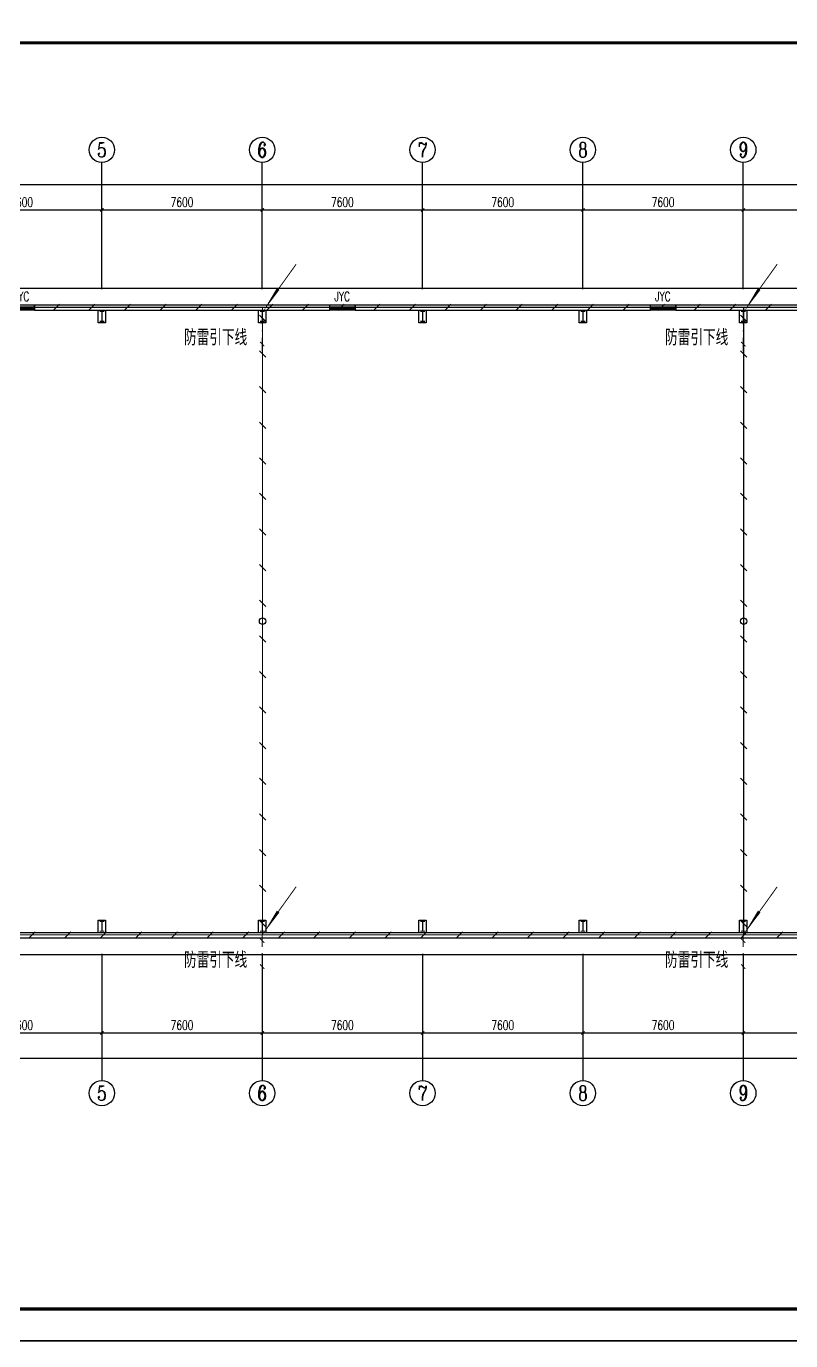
# Model space of a CAD drawing. Extents: x 54907 to 703237, y -798661 to -546661.
# Drawn here: x 104179 to 140410, y -798661 to -736374 of the extents above; entities that cross this region are included whole.
import ezdxf
from ezdxf.enums import TextEntityAlignment as Align

# ---------------------------------------------------------------- set-up
doc = ezdxf.new("R2010")
doc.units = 0
doc.header["$LTSCALE"] = 1000
doc.header["$MEASUREMENT"] = 0
for name, pattern in [('2', [1500.01, 1500, -0.01]), ('ACAD_ISO04W100', [30.5, 24, -3, 0.5, -3]), ('CENTER2', [28.575, 19.05, -3.175, 3.175, -3.175]), ('DASHDOT2', [0.5, 0.25, -0.125, 0, -0.125]), ('DOTE', [2.42, 2, -0.2, 0.02, -0.2])]:
    doc.linetypes.add(name, pattern=pattern)
for name, color, linetype in [('AXIS', 3, 'Continuous'), ('AXIS_TEXT', 7, 'Continuous'), ('LWIRE', 4, 'Continuous'), ('PUB_TEXT', 7, 'Continuous'), ('PUB_TITLE', 4, 'Continuous'), ('SHTLN', 4, 'Continuous'), ('WALL', 5, 'Continuous'), ('WINDOW', 4, 'Continuous'), ('WINDOW_TEXT', 7, 'Continuous'), ('WIRE', 4, 'Continuous'), ('WIRE-接地', 4, 'Continuous'), ('干线', 1, 'Continuous')]:
    doc.layers.add(name, color=color, linetype=linetype)
doc.layers.add('yichutu', color=7, linetype='Continuous', true_color=0xffffff, plot=False)
doc.styles.add('_HZTXT', font='txt.shx', dxfattribs={"width": 0.8, "bigfont": 'hztxt.shx'})
doc.styles.add('_TCH_AXIS', font='COMPLEX', dxfattribs={"bigfont": 'GBCBIG'})
doc.styles.add('_TCH_DIM_T3', font='SIMPLEX', dxfattribs={"width": 0.705882, "bigfont": 'GBCBIG'})
doc.styles.add('_TCH_WINDOW', font='SIMPLEX', dxfattribs={"bigfont": 'GBCBIG'})
doc.styles.add('COMPLEX', font='COMPLEX')
doc.dimstyles.new('_TCH_ARCH&&150', dxfattribs={"dimtxt": 446.25, "dimasz": 150, "dimexe": 375, "dimexo": 450, "dimgap": 150, "dimtad": 1, "dimdec": 0, "dimzin": 0, "dimdsep": 46, "dimtxsty": '_TCH_DIM_T3', "dimblk": 'ARCHTICK', "dimcen": 0.09, "dimclrt": 7, "dimazin": 2, "dimtfac": 1, "dimtdec": 0, "dimtix": 1, "dimtmove": 2, "dimatfit": 3, "dimldrblk": 'ARCHTICK', "dimfxl": 0, "dimtolj": 1, "dimtzin": 0, "dimarcsym": 0})

# ---------------------------------------------------------------- blocks, each defined once
blk = doc.blocks.new('hrththe')
h = blk.add_hatch(color=2)
h.paths.add_polyline_path([(641672, -50401), (641728, -50401), (641728, -50809), (641672, -50809)])
h.paths.add_polyline_path([(641588, -50809), (641812, -50809), (641812, -50865), (641588, -50865)])
h.paths.add_polyline_path([(641588, -50345), (641812, -50345), (641812, -50401), (641588, -50401)])
at = {"layer": 'PUB_TEXT'}
for p, q in [((641523, -50911), (641523, -50311)), ((641523, -50311), (641873, -50311)), ((641873, -50311), (641873, -50911)), ((641873, -50911), (641523, -50911))]:
    blk.add_line(p, q, dxfattribs=at)
blk = doc.blocks.new('$TelecSys$00000008')
blk.add_line((0.4, 0.4), (-0.4, -0.4))
blk = doc.blocks.new('$TelecSys$00000010')
blk.add_circle((0, 0, 0), 1)
blk = doc.blocks.new('A$C68CB3DC8')
at = {"layer": '干线', "color": 3, "const_width": 30}
for points in [[(3494, 2747), (2846, 1842)], [(2353, 1114), (2489, 972)], [(2423, 1222), (2423, 1222), (2423, 848)], [(2423, 426), (2423, 0)], [(2424, 654), (2424, 632)], [(2353, 297), (2489, 154)]]:
    blk.add_lwpolyline(points, dxfattribs=at)
at = {"layer": '干线', "color": 3}
blk.add_lwpolyline([(2926, 1965, 100, 0, 0), (2430, 1226, 0, 0, 0)], format="xyseb", dxfattribs=at)
at = {"layer": '干线', "color": 3, "style": '_HZTXT', "width": 0.8}
blk.add_text('防雷引下线', height=500, dxfattribs=at).set_placement((-50, 184))
blk = doc.blocks.new('A$C6C2C53EF')
at = {"layer": 'WIRE', "linetype": 'ACAD_ISO04W100'}
blk.add_blockref('A$C68CB3DC8', (0, 0), dxfattribs=at)
blk = doc.blocks.new('A$C3D1F14FF')
at = {"layer": 'WIRE'}
blk.add_blockref('A$C6C2C53EF', (0, 0), dxfattribs=at)
blk = doc.blocks.new('A$C0C6F3D66')
at = {"layer": 'WIRE', "linetype": 'DASHDOT2'}
blk.add_blockref('A$C3D1F14FF', (0, 0), dxfattribs=at)
blk = doc.blocks.new('A$C00130645')
at = {"layer": 'WIRE', "linetype": 'DOTE'}
blk.add_blockref('A$C0C6F3D66', (0, 0), dxfattribs=at)
blk = doc.blocks.new('A$C64716EA1')
at = {"layer": 'WIRE', "linetype": 'DASHDOT2'}
blk.add_blockref('A$C00130645', (0, 0), dxfattribs=at)
blk = doc.blocks.new('A$C35FE38DF')
at = {"layer": 'WIRE', "linetype": '2'}
blk.add_blockref('A$C64716EA1', (0, 0), dxfattribs=at)
blk = doc.blocks.new('A$C0EB32356')
at = {"layer": 'WIRE', "linetype": '2', "xscale": 1.5, "yscale": 1.5, "zscale": 1.5}
blk.add_blockref('A$C35FE38DF', (0, 0), dxfattribs=at)
blk = doc.blocks.new('A$C44B31DE4')
at = {"layer": 'WIRE', "linetype": 'CENTER2'}
blk.add_blockref('A$C0EB32356', (0, 0), dxfattribs=at)
blk = doc.blocks.new('yct-1337-420-200550-63000-150-2010.0')
at = {"layer": 'yichutu', "color": 7, "true_color": 0xffffff}
blk.add_lwpolyline([(0, 0), (0, 63000), (200550, 63000), (200550, 0)], close=True, dxfattribs=at)
blk = doc.blocks.new('_ArchTick')
at = {"color": 0, "linetype": 'ByBlock', "const_width": 0.4}
blk.add_lwpolyline([(-0.5, -0.5), (0.5, 0.5)], dxfattribs=at)
blk = doc.blocks.new('*D202')
at = {"layer": 'AXIS', "color": 0, "lineweight": -2}
for p, q in [((100162, -748379), (100162, -744704)), ((107762, -748379), (107762, -744704)), ((100162, -745079), (107762, -745079))]:
    blk.add_line(p, q, dxfattribs=at)
at = {"layer": 'Defpoints', "color": 0}
for p in [(107762, -745079), (100162, -748829), (107762, -748829)]:
    blk.add_point(p, dxfattribs=at)
at = {"layer": 'AXIS', "color": 0, "lineweight": -2, "xscale": 150, "yscale": 150, "zscale": 150, "rotation": 180}
blk.add_blockref('_ArchTick', (100162, -745079), dxfattribs=at)
at = {"layer": 'AXIS', "color": 0, "lineweight": -2, "xscale": 150, "yscale": 150, "zscale": 150}
blk.add_blockref('_ArchTick', (107762, -745079), dxfattribs=at)
at = {"layer": 'AXIS', "color": 7, "insert": (103962, -744706), "char_height": 446.2, "attachment_point": 5, "style": '_TCH_DIM_T3'}
blk.add_mtext('\\A1;7600', dxfattribs=at)
blk = doc.blocks.new('*D203')
at = {"layer": 'AXIS', "color": 0, "lineweight": -2}
for p, q in [((107762, -748379), (107762, -744704)), ((115362, -748379), (115362, -744704)), ((107762, -745079), (115362, -745079))]:
    blk.add_line(p, q, dxfattribs=at)
at = {"layer": 'Defpoints', "color": 0}
for p in [(115362, -745079), (107762, -748829), (115362, -748829)]:
    blk.add_point(p, dxfattribs=at)
at = {"layer": 'AXIS', "color": 0, "lineweight": -2, "xscale": 150, "yscale": 150, "zscale": 150, "rotation": 180}
blk.add_blockref('_ArchTick', (107762, -745079), dxfattribs=at)
at = {"layer": 'AXIS', "color": 0, "lineweight": -2, "xscale": 150, "yscale": 150, "zscale": 150}
blk.add_blockref('_ArchTick', (115362, -745079), dxfattribs=at)
at = {"layer": 'AXIS', "color": 7, "insert": (111562, -744706), "char_height": 446.2, "attachment_point": 5, "style": '_TCH_DIM_T3'}
blk.add_mtext('\\A1;7600', dxfattribs=at)
blk = doc.blocks.new('*D204')
at = {"layer": 'AXIS', "color": 0, "lineweight": -2}
for p, q in [((115362, -748379), (115362, -744704)), ((122962, -748379), (122962, -744704)), ((115362, -745079), (122962, -745079))]:
    blk.add_line(p, q, dxfattribs=at)
at = {"layer": 'Defpoints', "color": 0}
for p in [(122962, -745079), (115362, -748829), (122962, -748829)]:
    blk.add_point(p, dxfattribs=at)
at = {"layer": 'AXIS', "color": 0, "lineweight": -2, "xscale": 150, "yscale": 150, "zscale": 150, "rotation": 180}
blk.add_blockref('_ArchTick', (115362, -745079), dxfattribs=at)
at = {"layer": 'AXIS', "color": 0, "lineweight": -2, "xscale": 150, "yscale": 150, "zscale": 150}
blk.add_blockref('_ArchTick', (122962, -745079), dxfattribs=at)
at = {"layer": 'AXIS', "color": 7, "insert": (119162, -744706), "char_height": 446.2, "attachment_point": 5, "style": '_TCH_DIM_T3'}
blk.add_mtext('\\A1;7600', dxfattribs=at)
blk = doc.blocks.new('*D205')
at = {"layer": 'AXIS', "color": 0, "lineweight": -2}
for p, q in [((122962, -748379), (122962, -744704)), ((130562, -748379), (130562, -744704)), ((122962, -745079), (130562, -745079))]:
    blk.add_line(p, q, dxfattribs=at)
at = {"layer": 'Defpoints', "color": 0}
for p in [(130562, -745079), (122962, -748829), (130562, -748829)]:
    blk.add_point(p, dxfattribs=at)
at = {"layer": 'AXIS', "color": 0, "lineweight": -2, "xscale": 150, "yscale": 150, "zscale": 150, "rotation": 180}
blk.add_blockref('_ArchTick', (122962, -745079), dxfattribs=at)
at = {"layer": 'AXIS', "color": 0, "lineweight": -2, "xscale": 150, "yscale": 150, "zscale": 150}
blk.add_blockref('_ArchTick', (130562, -745079), dxfattribs=at)
at = {"layer": 'AXIS', "color": 7, "insert": (126762, -744706), "char_height": 446.2, "attachment_point": 5, "style": '_TCH_DIM_T3'}
blk.add_mtext('\\A1;7600', dxfattribs=at)
blk = doc.blocks.new('*D206')
at = {"layer": 'AXIS', "color": 0, "lineweight": -2}
for p, q in [((130562, -748379), (130562, -744704)), ((138162, -748379), (138162, -744704)), ((130562, -745079), (138162, -745079))]:
    blk.add_line(p, q, dxfattribs=at)
at = {"layer": 'Defpoints', "color": 0}
for p in [(138162, -745079), (130562, -748829), (138162, -748829)]:
    blk.add_point(p, dxfattribs=at)
at = {"layer": 'AXIS', "color": 0, "lineweight": -2, "xscale": 150, "yscale": 150, "zscale": 150, "rotation": 180}
blk.add_blockref('_ArchTick', (130562, -745079), dxfattribs=at)
at = {"layer": 'AXIS', "color": 0, "lineweight": -2, "xscale": 150, "yscale": 150, "zscale": 150}
blk.add_blockref('_ArchTick', (138162, -745079), dxfattribs=at)
at = {"layer": 'AXIS', "color": 7, "insert": (134362, -744706), "char_height": 446.2, "attachment_point": 5, "style": '_TCH_DIM_T3'}
blk.add_mtext('\\A1;7600', dxfattribs=at)
blk = doc.blocks.new('*D207')
at = {"layer": 'AXIS', "color": 0, "lineweight": -2}
for p, q in [((138162, -748379), (138162, -744704)), ((145762, -748379), (145762, -744704)), ((138162, -745079), (145762, -745079))]:
    blk.add_line(p, q, dxfattribs=at)
at = {"layer": 'Defpoints', "color": 0}
for p in [(145762, -745079), (138162, -748829), (145762, -748829)]:
    blk.add_point(p, dxfattribs=at)
at = {"layer": 'AXIS', "color": 0, "lineweight": -2, "xscale": 150, "yscale": 150, "zscale": 150, "rotation": 180}
blk.add_blockref('_ArchTick', (138162, -745079), dxfattribs=at)
at = {"layer": 'AXIS', "color": 0, "lineweight": -2, "xscale": 150, "yscale": 150, "zscale": 150}
blk.add_blockref('_ArchTick', (145762, -745079), dxfattribs=at)
at = {"layer": 'AXIS', "color": 7, "insert": (141962, -744706), "char_height": 446.2, "attachment_point": 5, "style": '_TCH_DIM_T3'}
blk.add_mtext('\\A1;7600', dxfattribs=at)
blk = doc.blocks.new('*D219')
at = {"layer": 'AXIS', "color": 0, "lineweight": -2}
for p, q in [((77362, -748379), (77362, -743504)), ((229362, -748379), (229362, -743504)), ((77362, -743879), (229362, -743879))]:
    blk.add_line(p, q, dxfattribs=at)
at = {"layer": 'Defpoints', "color": 0}
for p in [(229362, -743879), (77362, -748829), (229362, -748829)]:
    blk.add_point(p, dxfattribs=at)
at = {"layer": 'AXIS', "color": 0, "lineweight": -2, "xscale": 150, "yscale": 150, "zscale": 150, "rotation": 180}
blk.add_blockref('_ArchTick', (77362, -743879), dxfattribs=at)
at = {"layer": 'AXIS', "color": 0, "lineweight": -2, "xscale": 150, "yscale": 150, "zscale": 150}
blk.add_blockref('_ArchTick', (229362, -743879), dxfattribs=at)
at = {"layer": 'AXIS', "color": 7, "insert": (153362, -743506), "char_height": 446.2, "attachment_point": 5, "style": '_TCH_DIM_T3'}
blk.add_mtext('\\A1;152000', dxfattribs=at)
blk = doc.blocks.new('*D223')
at = {"layer": 'AXIS', "color": 0, "lineweight": -2}
for p, q in [((100162, -780779), (100162, -784454)), ((107762, -780779), (107762, -784454)), ((100162, -784079), (107762, -784079))]:
    blk.add_line(p, q, dxfattribs=at)
at = {"layer": 'Defpoints', "color": 0}
for p in [(100162, -780329), (107762, -780329), (107762, -784079)]:
    blk.add_point(p, dxfattribs=at)
at = {"layer": 'AXIS', "color": 0, "lineweight": -2, "xscale": 150, "yscale": 150, "zscale": 150, "rotation": 180}
blk.add_blockref('_ArchTick', (100162, -784079), dxfattribs=at)
at = {"layer": 'AXIS', "color": 0, "lineweight": -2, "xscale": 150, "yscale": 150, "zscale": 150}
blk.add_blockref('_ArchTick', (107762, -784079), dxfattribs=at)
at = {"layer": 'AXIS', "color": 7, "insert": (103962, -783706), "char_height": 446.2, "attachment_point": 5, "style": '_TCH_DIM_T3'}
blk.add_mtext('\\A1;7600', dxfattribs=at)
blk = doc.blocks.new('*D224')
at = {"layer": 'AXIS', "color": 0, "lineweight": -2}
for p, q in [((107762, -780779), (107762, -784454)), ((115362, -780779), (115362, -784454)), ((107762, -784079), (115362, -784079))]:
    blk.add_line(p, q, dxfattribs=at)
at = {"layer": 'Defpoints', "color": 0}
for p in [(107762, -780329), (115362, -780329), (115362, -784079)]:
    blk.add_point(p, dxfattribs=at)
at = {"layer": 'AXIS', "color": 0, "lineweight": -2, "xscale": 150, "yscale": 150, "zscale": 150, "rotation": 180}
blk.add_blockref('_ArchTick', (107762, -784079), dxfattribs=at)
at = {"layer": 'AXIS', "color": 0, "lineweight": -2, "xscale": 150, "yscale": 150, "zscale": 150}
blk.add_blockref('_ArchTick', (115362, -784079), dxfattribs=at)
at = {"layer": 'AXIS', "color": 7, "insert": (111562, -783706), "char_height": 446.2, "attachment_point": 5, "style": '_TCH_DIM_T3'}
blk.add_mtext('\\A1;7600', dxfattribs=at)
blk = doc.blocks.new('*D225')
at = {"layer": 'AXIS', "color": 0, "lineweight": -2}
for p, q in [((115362, -780779), (115362, -784454)), ((122962, -780779), (122962, -784454)), ((115362, -784079), (122962, -784079))]:
    blk.add_line(p, q, dxfattribs=at)
at = {"layer": 'Defpoints', "color": 0}
for p in [(115362, -780329), (122962, -780329), (122962, -784079)]:
    blk.add_point(p, dxfattribs=at)
at = {"layer": 'AXIS', "color": 0, "lineweight": -2, "xscale": 150, "yscale": 150, "zscale": 150, "rotation": 180}
blk.add_blockref('_ArchTick', (115362, -784079), dxfattribs=at)
at = {"layer": 'AXIS', "color": 0, "lineweight": -2, "xscale": 150, "yscale": 150, "zscale": 150}
blk.add_blockref('_ArchTick', (122962, -784079), dxfattribs=at)
at = {"layer": 'AXIS', "color": 7, "insert": (119162, -783706), "char_height": 446.2, "attachment_point": 5, "style": '_TCH_DIM_T3'}
blk.add_mtext('\\A1;7600', dxfattribs=at)
blk = doc.blocks.new('*D226')
at = {"layer": 'AXIS', "color": 0, "lineweight": -2}
for p, q in [((122962, -780779), (122962, -784454)), ((130562, -780779), (130562, -784454)), ((122962, -784079), (130562, -784079))]:
    blk.add_line(p, q, dxfattribs=at)
at = {"layer": 'Defpoints', "color": 0}
for p in [(122962, -780329), (130562, -780329), (130562, -784079)]:
    blk.add_point(p, dxfattribs=at)
at = {"layer": 'AXIS', "color": 0, "lineweight": -2, "xscale": 150, "yscale": 150, "zscale": 150, "rotation": 180}
blk.add_blockref('_ArchTick', (122962, -784079), dxfattribs=at)
at = {"layer": 'AXIS', "color": 0, "lineweight": -2, "xscale": 150, "yscale": 150, "zscale": 150}
blk.add_blockref('_ArchTick', (130562, -784079), dxfattribs=at)
at = {"layer": 'AXIS', "color": 7, "insert": (126762, -783706), "char_height": 446.2, "attachment_point": 5, "style": '_TCH_DIM_T3'}
blk.add_mtext('\\A1;7600', dxfattribs=at)
blk = doc.blocks.new('*D227')
at = {"layer": 'AXIS', "color": 0, "lineweight": -2}
for p, q in [((130562, -780779), (130562, -784454)), ((138162, -780779), (138162, -784454)), ((130562, -784079), (138162, -784079))]:
    blk.add_line(p, q, dxfattribs=at)
at = {"layer": 'Defpoints', "color": 0}
for p in [(130562, -780329), (138162, -780329), (138162, -784079)]:
    blk.add_point(p, dxfattribs=at)
at = {"layer": 'AXIS', "color": 0, "lineweight": -2, "xscale": 150, "yscale": 150, "zscale": 150, "rotation": 180}
blk.add_blockref('_ArchTick', (130562, -784079), dxfattribs=at)
at = {"layer": 'AXIS', "color": 0, "lineweight": -2, "xscale": 150, "yscale": 150, "zscale": 150}
blk.add_blockref('_ArchTick', (138162, -784079), dxfattribs=at)
at = {"layer": 'AXIS', "color": 7, "insert": (134362, -783706), "char_height": 446.2, "attachment_point": 5, "style": '_TCH_DIM_T3'}
blk.add_mtext('\\A1;7600', dxfattribs=at)
blk = doc.blocks.new('*D228')
at = {"layer": 'AXIS', "color": 0, "lineweight": -2}
for p, q in [((138162, -780779), (138162, -784454)), ((145762, -780779), (145762, -784454)), ((138162, -784079), (145762, -784079))]:
    blk.add_line(p, q, dxfattribs=at)
at = {"layer": 'Defpoints', "color": 0}
for p in [(138162, -780329), (145762, -780329), (145762, -784079)]:
    blk.add_point(p, dxfattribs=at)
at = {"layer": 'AXIS', "color": 0, "lineweight": -2, "xscale": 150, "yscale": 150, "zscale": 150, "rotation": 180}
blk.add_blockref('_ArchTick', (138162, -784079), dxfattribs=at)
at = {"layer": 'AXIS', "color": 0, "lineweight": -2, "xscale": 150, "yscale": 150, "zscale": 150}
blk.add_blockref('_ArchTick', (145762, -784079), dxfattribs=at)
at = {"layer": 'AXIS', "color": 7, "insert": (141962, -783706), "char_height": 446.2, "attachment_point": 5, "style": '_TCH_DIM_T3'}
blk.add_mtext('\\A1;7600', dxfattribs=at)
blk = doc.blocks.new('*D240')
at = {"layer": 'AXIS', "color": 0, "lineweight": -2}
for p, q in [((77362, -780779), (77362, -785654)), ((229362, -780779), (229362, -785654)), ((77362, -785279), (229362, -785279))]:
    blk.add_line(p, q, dxfattribs=at)
at = {"layer": 'Defpoints', "color": 0}
for p in [(77362, -780329), (229362, -780329), (229362, -785279)]:
    blk.add_point(p, dxfattribs=at)
at = {"layer": 'AXIS', "color": 0, "lineweight": -2, "xscale": 150, "yscale": 150, "zscale": 150, "rotation": 180}
blk.add_blockref('_ArchTick', (77362, -785279), dxfattribs=at)
at = {"layer": 'AXIS', "color": 0, "lineweight": -2, "xscale": 150, "yscale": 150, "zscale": 150}
blk.add_blockref('_ArchTick', (229362, -785279), dxfattribs=at)
at = {"layer": 'AXIS', "color": 7, "insert": (153362, -784906), "char_height": 446.2, "attachment_point": 5, "style": '_TCH_DIM_T3'}
blk.add_mtext('\\A1;152000', dxfattribs=at)
blk = doc.blocks.new('_AXISO')
blk.add_circle((0, 0), 0.5)
at = {"layer": 'AXIS_TEXT', "style": 'COMPLEX', "width": 1.041667}
blk.add_attdef('A', text='', height=0.56, dxfattribs=at).set_placement((-0.25, -0.28), (0.25, -0.28), align=Align.FIT)
blk = doc.blocks.new('$TCHSYS$WIN2D')
for p, q in [((-0.5, 0.5), (0.5, 0.5)), ((-0.5, 0.5), (-0.5, -0.5)), ((0.5, 0.167), (-0.5, 0.167)), ((0.5, 0.5), (0.5, -0.5)), ((0.5, -0.167), (-0.5, -0.167)), ((-0.5, -0.5), (0.5, -0.5))]:
    blk.add_line(p, q)

msp = doc.modelspace()

# ---------------------------------------------------------------- linework, layer by layer
at = {"color": 2}
for points in [[(84962, -748788.7), (230402, -748788.7), (230402, -753528.7)], [(216162, -780368.7), (84962, -780368.7)]]:
    msp.add_lwpolyline(points, dxfattribs=at)
at = {"layer": 'AXIS'}
for p, q in [((107762, -748828.7), (107762, -742828.7)), ((115362, -748828.7), (115362, -742828.7)), ((122962, -748828.7), (122962, -742828.7)), ((130562, -748828.7), (130562, -742828.7)), ((138162, -748828.7), (138162, -742828.7)), ((107762, -780328.7), (107762, -786328.7)), ((115362, -780328.7), (115362, -786328.7)), ((122962, -780328.7), (122962, -786328.7)), ((130562, -780328.7), (130562, -786328.7)), ((138162, -780328.7), (138162, -786328.7))]:
    msp.add_line(p, q, dxfattribs=at)
at = {"layer": 'PUB_TITLE'}
msp.add_lwpolyline([(54906.6, -798661.4), (255606.6, -798661.4), (255606.6, -735661.4), (54906.6, -735661.4)], close=True, dxfattribs=at)
at = {"layer": 'PUB_TITLE', "const_width": 150}
msp.add_lwpolyline([(58806.6, -797161.4), (254256.6, -797161.4), (254256.6, -737161.4), (58806.6, -737161.4)], close=True, dxfattribs=at)
at = {"layer": 'WALL'}
for p, q in [((118562, -749588.7), (104562, -749588.7)), ((104562, -749588.7), (104562, -749828.7)), ((104562, -749828.7), (118562, -749828.7)), ((118562, -749828.7), (118562, -749588.7)), ((133762, -749588.7), (119762, -749588.7)), ((119762, -749588.7), (119762, -749828.7)), ((119762, -749828.7), (133762, -749828.7)), ((133762, -749828.7), (133762, -749588.7)), ((148962, -749588.7), (134962, -749588.7)), ((134962, -749588.7), (134962, -749828.7)), ((134962, -749828.7), (148962, -749828.7)), ((216662, -779328.7), (84462, -779328.7)), ((84462, -779568.7), (216662, -779568.7))]:
    msp.add_line(p, q, dxfattribs=at)
at = {"layer": 'WIRE-接地', "linetype": 'DOTE', "const_width": 52.5}
for points in [[(75918.8, -743593.1), (77258.7, -779431.9), (229515.7, -779431.9), (229515.7, -749692.2), (76177.6, -749692.2)], [(115378.4, -749692.2), (115378.4, -779431.9)], [(138178.4, -749692.2), (138178.4, -779431.9)]]:
    msp.add_lwpolyline(points, dxfattribs=at)

# ---------------------------------------------------------------- block references
for p in [(-533935.7, -699517.2), (-526335.7, -699517.2), (-518735.7, -699517.2), (-511135.7, -699517.2), (-503535.7, -699517.2), (-533935.7, -728417.3), (-526335.7, -728417.3), (-518735.7, -728417.3), (-511135.7, -728417.3), (-503535.7, -728417.3)]:
    msp.add_blockref('hrththe', p)
at = {"layer": 'AXIS'}
ref = msp.add_blockref('_AXISO', (107762, -742228.7), dxfattribs=dict(at, xscale=1200, yscale=1200, zscale=1200))
ref.add_attrib('A', '5', dxfattribs={"layer": 'AXIS_TEXT', "height": 698.9, "style": '_TCH_AXIS'}).set_placement((107529, -742578.1), (107995, -742578.1), align=Align.FIT)
ref = msp.add_blockref('_AXISO', (115362, -742228.7), dxfattribs=dict(at, xscale=1200, yscale=1200, zscale=1200))
ref.add_attrib('A', '6', dxfattribs={"layer": 'AXIS_TEXT', "height": 714.2, "style": '_TCH_AXIS', "width": 0.928571}).set_placement((115140.9, -742585.8), (115583.1, -742585.8), align=Align.FIT)
ref = msp.add_blockref('_AXISO', (122962, -742228.7), dxfattribs=dict(at, xscale=1200, yscale=1200, zscale=1200))
ref.add_attrib('A', '7', dxfattribs={"layer": 'AXIS_TEXT', "height": 698.9, "style": '_TCH_AXIS'}).set_placement((122729, -742578.1), (123195, -742578.1), align=Align.FIT)
ref = msp.add_blockref('_AXISO', (130562, -742228.7), dxfattribs=dict(at, xscale=1200, yscale=1200, zscale=1200))
ref.add_attrib('A', '8', dxfattribs={"layer": 'AXIS_TEXT', "height": 698.9, "style": '_TCH_AXIS'}).set_placement((130329, -742578.1), (130795, -742578.1), align=Align.FIT)
ref = msp.add_blockref('_AXISO', (138162, -742228.7), dxfattribs=dict(at, xscale=1200, yscale=1200, zscale=1200))
ref.add_attrib('A', '9', dxfattribs={"layer": 'AXIS_TEXT', "height": 714.2, "style": '_TCH_AXIS', "width": 0.928571}).set_placement((137940.9, -742585.8), (138383.1, -742585.8), align=Align.FIT)
ref = msp.add_blockref('_AXISO', (107762, -786928.7), dxfattribs=dict(at, xscale=1200, yscale=1200, zscale=1200))
ref.add_attrib('A', '5', dxfattribs={"layer": 'AXIS_TEXT', "height": 698.9, "style": '_TCH_AXIS'}).set_placement((107529, -787278.1), (107995, -787278.1), align=Align.FIT)
ref = msp.add_blockref('_AXISO', (115362, -786928.7), dxfattribs=dict(at, xscale=1200, yscale=1200, zscale=1200))
ref.add_attrib('A', '6', dxfattribs={"layer": 'AXIS_TEXT', "height": 714.2, "style": '_TCH_AXIS', "width": 0.928571}).set_placement((115140.9, -787285.8), (115583.1, -787285.8), align=Align.FIT)
ref = msp.add_blockref('_AXISO', (122962, -786928.7), dxfattribs=dict(at, xscale=1200, yscale=1200, zscale=1200))
ref.add_attrib('A', '7', dxfattribs={"layer": 'AXIS_TEXT', "height": 698.9, "style": '_TCH_AXIS'}).set_placement((122729, -787278.1), (123195, -787278.1), align=Align.FIT)
ref = msp.add_blockref('_AXISO', (130562, -786928.7), dxfattribs=dict(at, xscale=1200, yscale=1200, zscale=1200))
ref.add_attrib('A', '8', dxfattribs={"layer": 'AXIS_TEXT', "height": 698.9, "style": '_TCH_AXIS'}).set_placement((130329, -787278.1), (130795, -787278.1), align=Align.FIT)
ref = msp.add_blockref('_AXISO', (138162, -786928.7), dxfattribs=dict(at, xscale=1200, yscale=1200, zscale=1200))
ref.add_attrib('A', '9', dxfattribs={"layer": 'AXIS_TEXT', "height": 714.2, "style": '_TCH_AXIS', "width": 0.928571}).set_placement((137940.9, -787285.8), (138383.1, -787285.8), align=Align.FIT)
at = {"layer": 'LWIRE', "xscale": 150, "yscale": 150, "zscale": 150}
for p in [(115378.4, -764562), (138178.4, -764562)]:
    msp.add_blockref('$TelecSys$00000010', p, dxfattribs=at)
at = {"layer": 'SHTLN', "xscale": 375, "yscale": 375, "zscale": 375}
for p, rotation in [((105596.6, -749692.2), 180), ((107284.1, -749692.2), 180), ((108971.6, -749692.2), 180), ((110659.1, -749692.2), 180), ((112346.6, -749692.2), 180), ((114034.1, -749692.2), 180), ((115721.6, -749692.2), 180), ((117409.1, -749692.2), 180), ((119096.6, -749692.2), 180), ((120784.1, -749692.2), 180), ((122471.6, -749692.2), 180), ((124159.1, -749692.2), 180), ((125846.6, -749692.2), 180), ((127534.1, -749692.2), 180), ((129221.6, -749692.2), 180), ((130909.1, -749692.2), 180), ((132596.6, -749692.2), 180), ((134284.1, -749692.2), 180), ((135971.6, -749692.2), 180), ((137659.1, -749692.2), 180), ((139346.6, -749692.2), 180), ((115378.4, -750218.3), 270), ((138178.4, -750218.3), 270), ((115378.4, -751905.8), 270), ((138178.4, -751905.8), 270), ((115378.4, -753593.3), 270), ((138178.4, -753593.3), 270), ((115378.4, -755280.8), 270), ((138178.4, -755280.8), 270), ((115378.4, -756968.3), 270), ((138178.4, -756968.3), 270), ((115378.4, -758655.8), 270), ((138178.4, -758655.8), 270), ((115378.4, -760343.3), 270), ((138178.4, -760343.3), 270), ((115378.4, -762030.8), 270), ((138178.4, -762030.8), 270), ((115378.4, -763718.3), 270), ((138178.4, -763718.3), 270), ((115378.4, -765405.8), 270), ((138178.4, -765405.8), 270), ((115378.4, -767093.3), 270), ((138178.4, -767093.3), 270), ((115378.4, -768780.8), 270), ((138178.4, -768780.8), 270), ((115378.4, -770468.3), 270), ((138178.4, -770468.3), 270), ((115378.4, -772155.8), 270), ((138178.4, -772155.8), 270), ((115378.4, -773843.3), 270), ((138178.4, -773843.3), 270), ((115378.4, -775530.8), 270), ((138178.4, -775530.8), 270), ((115378.4, -777218.3), 270), ((138178.4, -777218.3), 270), ((115378.4, -778905.8), 270), ((138178.4, -778905.8), 270)]:
    msp.add_blockref('$TelecSys$00000008', p, dxfattribs=dict(at, rotation=rotation))
for p in [(104449.7, -779431.9), (106137.2, -779431.9), (107824.7, -779431.9), (109512.2, -779431.9), (111199.7, -779431.9), (112887.2, -779431.9), (114574.7, -779431.9), (116262.2, -779431.9), (117949.7, -779431.9), (119637.2, -779431.9), (121324.7, -779431.9), (123012.2, -779431.9), (124699.7, -779431.9), (126387.2, -779431.9), (128074.7, -779431.9), (129762.2, -779431.9), (131449.7, -779431.9), (133137.2, -779431.9), (134824.7, -779431.9), (136512.2, -779431.9), (138199.7, -779431.9), (139887.2, -779431.9)]:
    msp.add_blockref('$TelecSys$00000008', p, dxfattribs=at)
at = {"layer": 'WINDOW'}
ref = msp.add_blockref('$TCHSYS$WIN2D', (103962, -749708.7), dxfattribs=dict(at, xscale=1200, yscale=240, zscale=1200, rotation=180))
ref.add_attrib('A', 'JYC', (103579.5, -749399.3), dxfattribs={"layer": 'WINDOW_TEXT', "height": 446.25, "style": '_TCH_WINDOW', "width": 0.705882})
ref = msp.add_blockref('$TCHSYS$WIN2D', (119162, -749708.7), dxfattribs=dict(at, xscale=1200, yscale=240, zscale=1200, rotation=180))
ref.add_attrib('A', 'JYC', (118779.5, -749399.3), dxfattribs={"layer": 'WINDOW_TEXT', "height": 446.25, "style": '_TCH_WINDOW', "width": 0.705882})
ref = msp.add_blockref('$TCHSYS$WIN2D', (134362, -749708.7), dxfattribs=dict(at, xscale=1200, yscale=240, zscale=1200, rotation=180))
ref.add_attrib('A', 'JYC', (133979.5, -749399.3), dxfattribs={"layer": 'WINDOW_TEXT', "height": 446.25, "style": '_TCH_WINDOW', "width": 0.705882})
at = {"layer": 'WIRE', "linetype": 'DOTE'}
for p in [(111727.2, -751770.6), (134527.2, -751770.6), (111727.2, -781270.6), (134527.2, -781270.6)]:
    msp.add_blockref('A$C44B31DE4', p, dxfattribs=at)
at = {"layer": 'yichutu'}
msp.add_blockref('yct-1337-420-200550-63000-150-2010.0', (55056.6, -798661.4), dxfattribs=at)

# ---------------------------------------------------------------- dimensions: what is measured, and where the dimension line sits
at = {"layer": 'AXIS'}
for p1, p2, distance, picture, middle in [((77362, -748828.7), (229362, -748828.7), 4950, '*D219', (153362, -743505.5)), ((100162, -748828.7), (107762, -748828.7), 3750, '*D202', (103962, -744705.5)), ((107762, -748828.7), (115362, -748828.7), 3750, '*D203', (111562, -744705.5)), ((115362, -748828.7), (122962, -748828.7), 3750, '*D204', (119162, -744705.5)), ((122962, -748828.7), (130562, -748828.7), 3750, '*D205', (126762, -744705.5)), ((130562, -748828.7), (138162, -748828.7), 3750, '*D206', (134362, -744705.5)), ((138162, -748828.7), (145762, -748828.7), 3750, '*D207', (141962, -744705.5)), ((77362, -780328.7), (229362, -780328.7), -4950, '*D240', (153362, -784905.5)), ((100162, -780328.7), (107762, -780328.7), -3750, '*D223', (103962, -783705.5)), ((107762, -780328.7), (115362, -780328.7), -3750, '*D224', (111562, -783705.5)), ((115362, -780328.7), (122962, -780328.7), -3750, '*D225', (119162, -783705.5)), ((122962, -780328.7), (130562, -780328.7), -3750, '*D226', (126762, -783705.5)), ((130562, -780328.7), (138162, -780328.7), -3750, '*D227', (134362, -783705.5)), ((138162, -780328.7), (145762, -780328.7), -3750, '*D228', (141962, -783705.5))]:
    dim = msp.add_aligned_dim(p1=p1, p2=p2, distance=distance, dimstyle='_TCH_ARCH&&150', dxfattribs=at)
    dim.commit()
    dim.dimension.update_dxf_attribs({"geometry": picture, "text_midpoint": middle})

doc.saveas('drawing.dxf')
